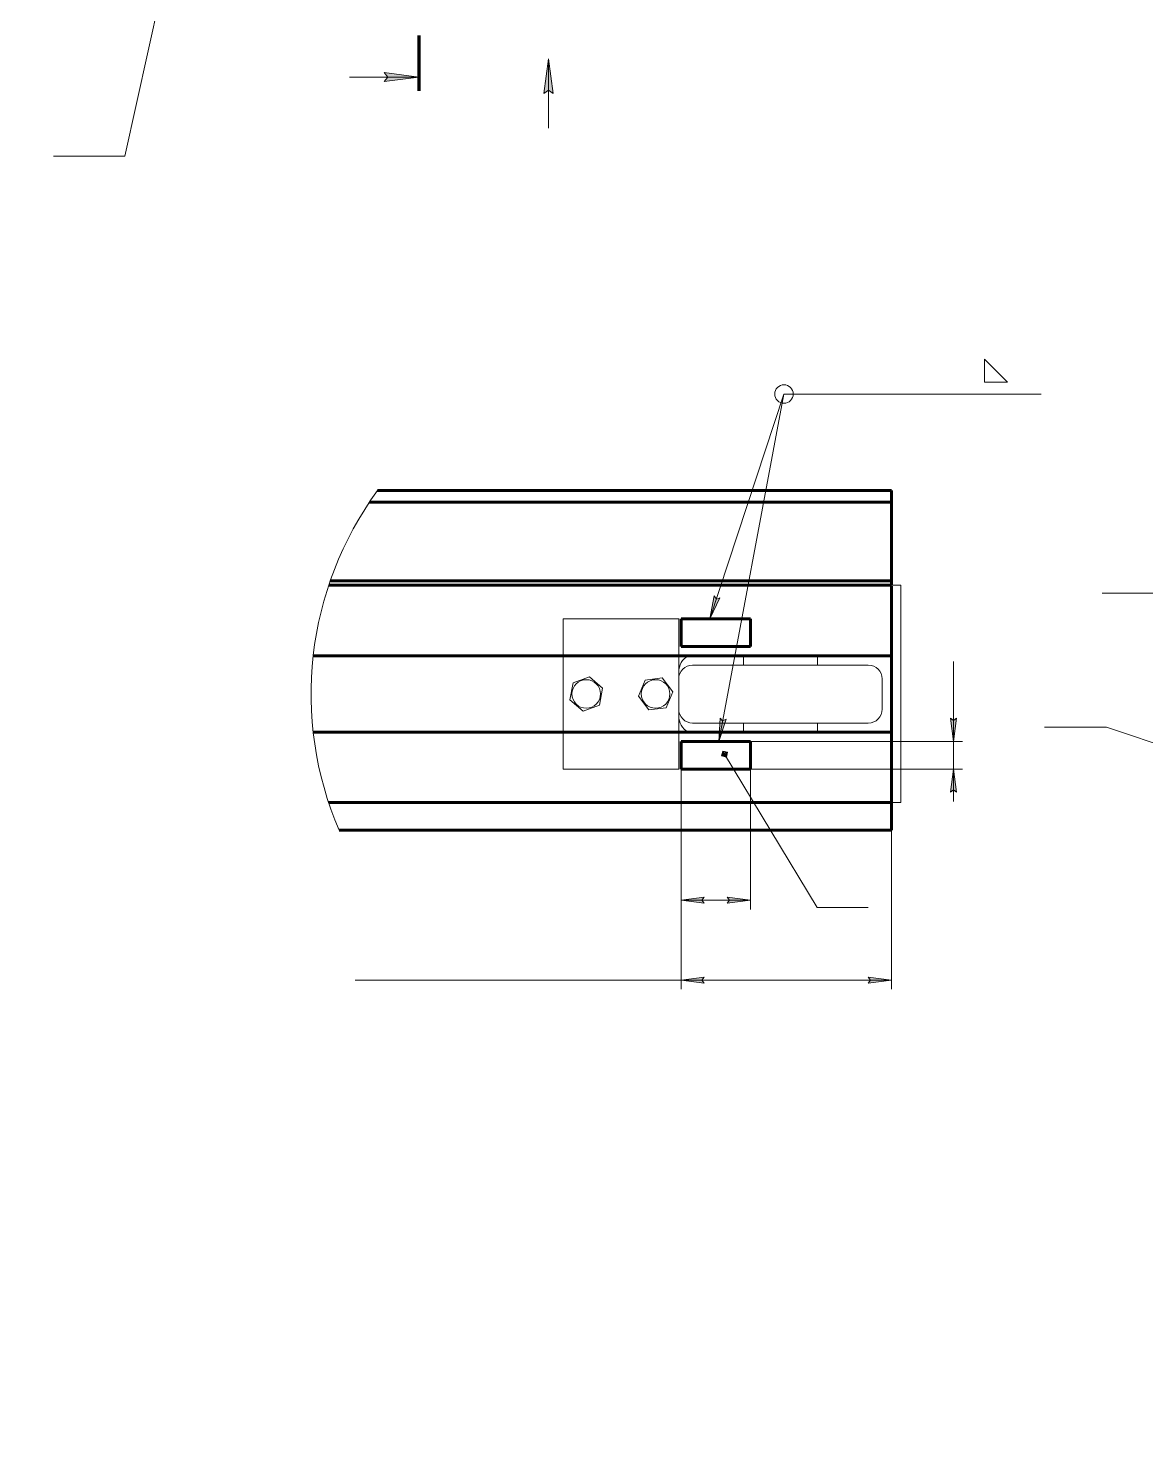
# Model space of a CAD drawing. Header units: millimetres. Extents: x 0 to 841, y 0 to 594.
# Drawn here: x 474.6 to 716.3, y 0 to 305.1 of the extents above; entities that cross this region are included whole.
import ezdxf

# ---------------------------------------------------------------- set-up
doc = ezdxf.new("R2010")
doc.units = ezdxf.units.MM
for name, pattern in [('K5LT_BASIC', [0]), ('K5LT_REINFORCED', [0]), ('K5LT_THIN', [0]), ('K5LT_THIN_INCLUDED_TO_HATCHING', [0])]:
    doc.linetypes.add(name, pattern=pattern)
doc.layers.add('Системный слой', color=7, linetype='Continuous')

msp = doc.modelspace()

# ---------------------------------------------------------------- hatches: boundary and pattern name
at = {"layer": 'Системный слой'}
for points in [[(588.11, 290.96), (587.12, 298.46), (586.14, 290.96), (587.12, 291.71)], [(559.1, 294.54), (551.6, 295.52), (552.35, 294.54), (551.6, 293.55)], [(622.01, 177.35), (624.2, 181.89), (623.42, 181.62), (622.95, 182.3)], [(623.94, 150.85), (625.51, 155.64), (624.77, 155.27), (624.21, 155.88)], [(674.68, 150.85), (675.34, 155.85), (674.68, 155.35), (674.02, 155.85)], [(675.34, 139.85), (674.68, 144.85), (674.02, 139.85), (674.68, 140.35)], [(620.78, 115.85), (620.28, 116.51), (620.78, 117.17), (615.78, 116.51)], [(630.78, 116.51), (625.78, 117.17), (626.28, 116.51), (625.78, 115.85)], [(620.28, 99.22), (620.78, 99.88), (615.78, 99.22), (620.78, 98.57)], [(661.28, 99.22), (656.28, 99.88), (656.78, 99.22), (656.28, 98.57)]]:
    msp.add_hatch(color=7, dxfattribs=at).paths.add_polyline_path(points)
h = msp.add_hatch(color=7, dxfattribs=at)
h.paths.add_polyline_path([(625.59, 147.46), (625.84, 148.49), (624.81, 148.74), (624.56, 147.71)])
h.paths.add_polyline_path([(625.46, 147.67), (625.63, 148.36), (624.94, 148.53), (624.77, 147.84)])
h.paths.add_polyline_path([(625.42, 148.23), (625.07, 148.31), (624.99, 147.97), (625.33, 147.88)])

# ---------------------------------------------------------------- linework, layer by layer
at = {"layer": 'Системный слой', "color": 7, "linetype": 'K5LT_THIN', "lineweight": 18}
for p, q in [((495.51, 277.42), (511.11, 347.79)), ((586.14, 290.96), (587.12, 298.46)), ((587.12, 298.46), (587.12, 283.46)), ((587.12, 298.46), (588.11, 290.96)), ((544.1, 294.54), (559.1, 294.54)), ((552.35, 294.54), (551.6, 295.52)), ((551.6, 295.52), (559.1, 294.54)), ((559.1, 294.54), (551.6, 293.55)), ((551.6, 293.55), (552.35, 294.54)), ((587.12, 291.71), (586.14, 290.96)), ((588.11, 290.96), (587.12, 291.71)), ((495.51, 277.42), (480.07, 277.42)), ((681.37, 228.51), (681.37, 233.51)), ((681.37, 233.51), (686.37, 228.51)), ((638.04, 225.98), (622.01, 177.35)), ((638.04, 225.98), (623.94, 150.85)), ((638.04, 225.98), (693.68, 225.98)), ((686.37, 228.51), (681.37, 228.51)), ((663.28, 184.6), (661.28, 184.6)), ((663.28, 184.42), (663.28, 184.6)), ((663.28, 181.67), (663.28, 184.42)), ((622.01, 177.35), (622.95, 182.3)), ((624.2, 181.89), (622.01, 177.35)), ((622.95, 182.3), (623.42, 181.62)), ((623.42, 181.62), (624.2, 181.89)), ((663.28, 176.85), (663.28, 181.67)), ((717.84, 182.92), (706.84, 182.92)), ((590.28, 144.85), (590.28, 177.35)), ((590.28, 177.35), (615.28, 177.35)), ((615.28, 177.35), (615.28, 144.85)), ((663.28, 145.35), (663.28, 176.85)), ((629.28, 169.35), (629.28, 167.35)), ((645.28, 169.35), (645.28, 167.35)), ((674.68, 150.85), (674.68, 168.14)), ((592.43, 163.53), (595.96, 164.79)), ((595.96, 164.79), (598.82, 162.36)), ((618.28, 167.35), (656.28, 167.35)), ((591.75, 159.84), (592.43, 163.53)), ((598.82, 162.36), (598.14, 158.67)), ((606.56, 160.62), (608.01, 164.08)), ((608.01, 164.08), (611.73, 164.56)), ((611.73, 164.56), (614, 161.58)), ((659.28, 157.81), (659.28, 164.35)), ((594.6, 157.41), (591.75, 159.84)), ((598.14, 158.67), (594.6, 157.41)), ((608.84, 157.64), (606.56, 160.62)), ((614, 161.58), (612.56, 158.11)), ((612.56, 158.11), (608.84, 157.64)), ((623.94, 150.85), (624.21, 155.88)), ((625.51, 155.64), (623.94, 150.85)), ((624.21, 155.88), (624.77, 155.27)), ((624.77, 155.27), (625.51, 155.64)), ((674.68, 155.35), (674.02, 155.85)), ((674.02, 155.85), (674.68, 150.85)), ((674.68, 150.85), (674.68, 157.85)), ((674.68, 150.85), (675.34, 155.85)), ((675.34, 155.85), (674.68, 155.35)), ((618.28, 154.81), (656.28, 154.81)), ((629.28, 154.81), (629.28, 152.85)), ((645.28, 154.81), (645.28, 152.85)), ((707.79, 153.89), (694.39, 153.89)), ((707.79, 153.89), (740.95, 142.89)), ((630.78, 150.85), (676.68, 150.85)), ((674.68, 144.85), (674.68, 150.85)), ((624.81, 148.74), (624.56, 147.71)), ((624.56, 147.71), (625.59, 147.46)), ((624.94, 148.53), (624.77, 147.84)), ((624.77, 147.84), (625.46, 147.67)), ((625.84, 148.49), (624.81, 148.74)), ((625.63, 148.36), (624.94, 148.53)), ((625.07, 148.31), (624.99, 147.97)), ((624.99, 147.97), (625.33, 147.88)), ((625.42, 148.23), (625.07, 148.31)), ((645.25, 114.9), (625.2, 148.1)), ((625.33, 147.88), (625.42, 148.23)), ((625.33, 147.88), (625.46, 147.67)), ((625.46, 147.67), (625.63, 148.36)), ((625.46, 147.67), (625.59, 147.46)), ((625.59, 147.46), (625.84, 148.49)), ((615.28, 144.85), (590.28, 144.85)), ((615.78, 144.85), (615.78, 114.51)), ((615.78, 144.85), (615.78, 97.22)), ((630.78, 144.85), (630.78, 114.51)), ((630.78, 144.85), (676.68, 144.85)), ((663.28, 140.53), (663.28, 145.35)), ((674.68, 144.85), (674.02, 139.85)), ((675.34, 139.85), (674.68, 144.85)), ((674.68, 144.85), (674.68, 137.85)), ((663.28, 137.78), (663.28, 140.53)), ((674.02, 139.85), (674.68, 140.35)), ((674.68, 140.35), (675.34, 139.85)), ((663.28, 137.6), (661.28, 137.6)), ((663.28, 137.6), (661.28, 137.6)), ((663.28, 137.6), (663.28, 137.78)), ((663.28, 137.6), (663.28, 137.6)), ((661.28, 131.61), (661.28, 97.22)), ((615.78, 116.51), (620.78, 117.17)), ((620.78, 115.85), (615.78, 116.51)), ((615.78, 116.51), (630.78, 116.51)), ((620.78, 117.17), (620.28, 116.51)), ((620.28, 116.51), (620.78, 115.85)), ((626.28, 116.51), (625.78, 117.17)), ((625.78, 117.17), (630.78, 116.51)), ((630.78, 116.51), (625.78, 115.85)), ((625.78, 115.85), (626.28, 116.51)), ((645.25, 114.9), (656.24, 114.9)), ((615.78, 99.22), (545.31, 99.22)), ((615.78, 99.22), (620.78, 99.88)), ((620.78, 98.57), (615.78, 99.22)), ((615.78, 99.22), (661.28, 99.22)), ((620.78, 99.88), (620.28, 99.22)), ((620.28, 99.22), (620.78, 98.57)), ((656.78, 99.22), (656.28, 99.88)), ((656.28, 99.88), (661.28, 99.22)), ((661.28, 99.22), (656.28, 98.57)), ((656.28, 98.57), (656.78, 99.22))]:
    msp.add_line(p, q, dxfattribs=at)
at = {"layer": 'Системный слой', "color": 134, "linetype": 'K5LT_REINFORCED', "lineweight": 100, "true_color": 0x009696}
msp.add_line((559.1, 303.54), (559.1, 291.54), dxfattribs=at)
at = {"layer": 'Системный слой', "color": 5, "linetype": 'K5LT_BASIC', "lineweight": 60, "true_color": 0x0000ff}
for p, q in [((661.28, 205.1), (550.16, 205.1)), ((661.28, 204.23), (661.28, 205.1)), ((661.28, 202.6), (548.41, 202.6)), ((661.28, 203.24), (661.28, 204.23)), ((661.28, 202.6), (661.28, 203.24)), ((661.28, 200.1), (661.28, 202.6)), ((661.28, 186.6), (661.28, 200.1)), ((661.28, 185.6), (661.28, 186.6)), ((539.59, 184.6), (661.28, 184.6)), ((539.59, 184.6), (659.28, 184.6)), ((659.28, 184.6), (539.59, 184.6)), ((539.59, 184.6), (647.18, 184.6)), ((574.13, 185.6), (539.93, 185.6)), ((661.28, 185.6), (539.93, 185.6)), ((661.28, 184.6), (661.28, 185.6)), ((661.28, 181.67), (661.28, 184.42)), ((661.28, 176.85), (661.28, 181.67)), ((615.78, 177.35), (615.78, 171.35)), ((615.78, 177.35), (630.78, 177.35)), ((630.78, 177.35), (630.78, 171.35)), ((661.28, 179.6), (661.28, 176.85)), ((661.28, 145.35), (661.28, 176.85)), ((661.28, 176.85), (661.28, 169.35)), ((615.78, 171.35), (630.78, 171.35)), ((536.24, 169.35), (615.28, 169.35)), ((615.28, 169.35), (661.28, 169.35)), ((536.24, 152.85), (615.28, 152.85)), ((615.28, 152.85), (661.28, 152.85)), ((661.28, 152.85), (661.28, 150.35)), ((615.78, 144.85), (615.78, 150.85)), ((630.78, 150.85), (615.78, 150.85)), ((630.78, 144.85), (630.78, 150.85)), ((630.78, 144.85), (615.78, 144.85)), ((661.28, 142.6), (661.28, 145.35)), ((661.28, 144.85), (661.28, 140.53)), ((661.28, 140.53), (661.28, 137.78)), ((539.59, 137.6), (661.28, 137.6)), ((539.59, 137.6), (661.28, 137.6)), ((661.28, 137.78), (661.28, 137.6)), ((661.28, 137.6), (661.28, 137.6)), ((661.28, 137.6), (661.28, 137.6)), ((661.28, 133.86), (661.28, 137.6)), ((661.28, 131.61), (541.87, 131.61)), ((661.28, 131.61), (541.87, 131.61)), ((661.28, 131.61), (661.28, 133.86))]:
    msp.add_line(p, q, dxfattribs=at)
at = {"layer": 'Системный слой', "color": 7, "linetype": 'K5LT_THIN', "lineweight": 18}
for centre in [(595.28, 161.1), (610.28, 161.1)]:
    msp.add_circle(centre, 3.09, dxfattribs=at)
for centre, radius, start, end in [((638.04, 225.98), 2, 0, 360), ((619.28, 165.85), 4, 118.955, 180), ((618.28, 164.35), 3, 90, 180), ((656.28, 164.35), 3, 0, 90), ((618.28, 157.81), 3, 180, 270), ((619.28, 156.35), 4, 180, 241.045), ((656.28, 157.81), 3, 270, 0)]:
    msp.add_arc(centre, radius, start, end, dxfattribs=at)
at = {"layer": 'Системный слой', "color": 7, "linetype": 'K5LT_THIN_INCLUDED_TO_HATCHING', "lineweight": 18}
msp.add_arc((610.28, 161.1), 74.5, 143.8, 203.3206, dxfattribs=at)

doc.saveas('drawing.dxf')
